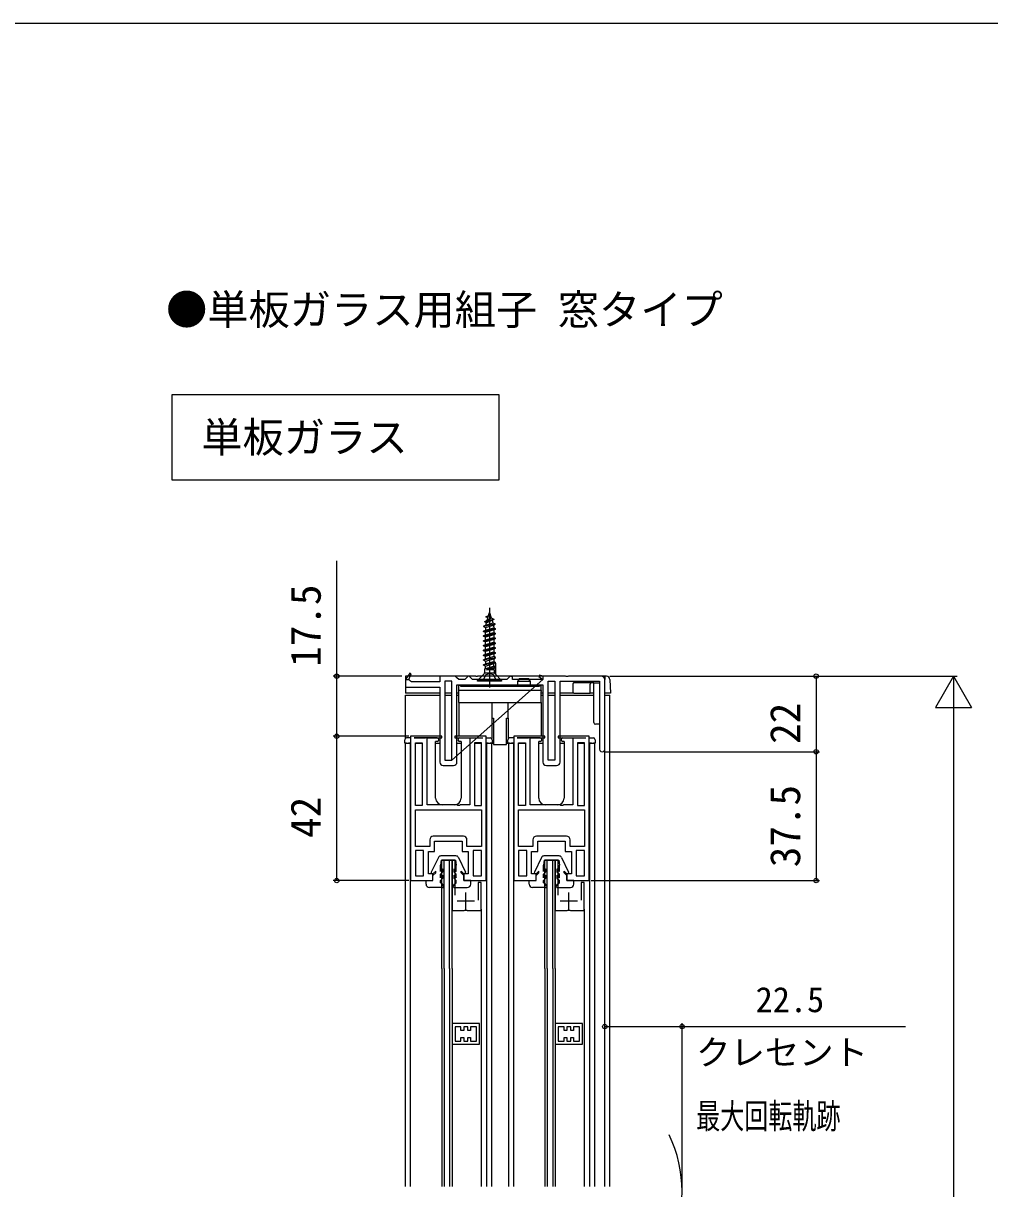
# Model space of a CAD drawing. Units: millimetres, scale not verified. Extents: x -525 to 525, y -782 to 777.
# Drawn here: x 0 to 281.2, y 408.3 to 747.5 of the extents above; entities that cross this region are included whole.
import ezdxf
from ezdxf.enums import TextEntityAlignment as Align

# ---------------------------------------------------------------- set-up
doc = ezdxf.new("R2010")
doc.units = ezdxf.units.MM
doc.header["$LTSCALE"] = 4
for name, color, linetype in [('0-1_USER1', 3, 'Continuous'), ('0-2_YKK_11', 7, 'Continuous'), ('0-3_YKK_12', 2, 'Continuous'), ('0-4_YKK_13', 4, 'Continuous'), ('0-6_YKK_D', 6, 'Continuous'), ('0-7_YKK_ZWAK', 7, 'Continuous')]:
    doc.layers.add(name, color=color, linetype=linetype)
doc.styles.add('ＭＳ ゴシック', font='')
doc.styles.get('ＭＳ ゴシック').set_extended_font_data('MS Gothic')

msp = doc.modelspace()

# ---------------------------------------------------------------- linework, layer by layer
at = {"layer": '0-1_USER1'}
msp.add_lwpolyline([(43.317, 639.485), (138.317, 639.485), (138.317, 614.485), (43.317, 614.485)], close=True, dxfattribs=at)
at = {"layer": '0-2_YKK_11'}
for p, q in [((111.181, 556.5), (112.187, 556.5)), ((124.681, 533), (151.181, 556.5)), ((151.181, 557.5), (151.181, 556.5)), ((169.181, 536.25), (169.181, 556.5)), ((113.679, 539.5), (116.979, 539.5)), ((130.379, 539.5), (133.679, 539.5)), ((143.68, 539.5), (146.98, 539.5)), ((160.38, 539.5), (163.68, 539.5)), ((122.181, 531.5), (125.181, 531.5)), ((152.181, 531.5), (155.181, 531.5)), ((128.079, 510.9), (119.279, 510.9)), ((158.08, 510.9), (149.28, 510.9)), ((131.233, 491.978), (126.233, 491.978)), ((128.733, 489.478), (128.733, 494.478)), ((161.233, 491.978), (156.233, 491.978)), ((158.733, 489.478), (158.733, 494.478))]:
    msp.add_line(p, q, dxfattribs=at)
for points in [[(151.181, 557.5), (150.163, 557.801), (149.953, 557.369), (151.181, 556.5), (142.381, 556.5), (142.381, 557.5), (141.681, 557.5), (141.181, 557), (140.681, 556.5), (130.681, 556.5), (130.181, 557), (129.681, 557.5), (129.481, 557.5), (128.981, 557), (128.481, 556.5), (126.681, 556.5), (126.181, 557), (125.681, 557.5), (121.181, 557.5), (121.181, 555.8), (112.981, 555.8), (112.683, 556.062), (112.187, 556.5), (112.181, 556.5), (112.871, 558.177), (112.435, 558.407), (111.181, 556.5), (111.181, 554.3), (121.181, 554.3), (121.181, 532.5)], [(168.181, 557.5), (158.639, 557.5), (158.456, 557.38), (157.906, 557.38), (157.722, 557.5), (151.181, 557.5)], [(126.181, 532.5), (126.181, 555), (151.181, 555), (151.181, 532.5)], [(156.181, 532.5), (156.181, 556), (167.681, 556), (167.681, 536.25)], [(114.079, 518.6), (133.279, 518.6), (133.279, 507.9), (129.079, 507.9), (129.079, 509.9)], [(118.279, 509.9), (118.279, 507.9), (114.079, 507.9), (114.079, 518.6)], [(144.08, 518.6), (163.28, 518.6), (163.28, 507.9), (159.08, 507.9), (159.08, 509.9)], [(148.28, 509.9), (148.28, 507.9), (144.08, 507.9), (144.08, 518.6)], [(125.633, 493.727), (125.633, 503.978), (124.733, 503.978), (124.733, 489.278), (128.275, 489.278), (128.458, 489.398), (129.008, 489.398), (129.191, 489.278), (133.233, 489.278), (133.233, 497.478), (132.333, 497.478), (132.333, 492.278)], [(155.633, 493.727), (155.633, 503.978), (154.733, 503.978), (154.733, 489.278), (158.275, 489.278), (158.458, 489.398), (159.008, 489.398), (159.192, 489.278), (163.233, 489.278), (163.233, 497.478), (162.333, 497.478), (162.333, 492.278)]]:
    msp.add_lwpolyline(points, dxfattribs=at)
for points in [[(124.681, 533), (124.681, 556), (122.681, 556), (122.681, 533)], [(152.681, 533), (152.681, 556), (154.681, 556), (154.681, 533)], [(112.679, 540), (112.679, 498), (119.179, 498), (119.179, 500), (117.879, 500), (117.879, 506.5), (119.679, 506.5), (119.679, 509.5), (127.679, 509.5), (127.679, 506.5), (129.479, 506.5), (129.479, 500), (128.179, 500), (128.179, 498), (134.679, 498), (134.679, 540), (133.679, 540), (125.579, 540), (125.579, 539.5), (129.879, 539.5), (129.879, 520), (127.138, 520), (126.954, 519.88), (126.404, 519.88), (126.221, 520), (117.479, 520), (117.479, 539.5), (121.779, 539.5), (121.779, 540), (113.679, 540)], [(142.68, 540), (142.68, 498), (149.18, 498), (149.18, 500), (147.88, 500), (147.88, 506.5), (149.68, 506.5), (149.68, 509.5), (157.68, 509.5), (157.68, 506.5), (159.48, 506.5), (159.48, 500), (158.18, 500), (158.18, 498), (164.68, 498), (164.68, 540), (163.68, 540), (155.58, 540), (155.58, 539.5), (159.88, 539.5), (159.88, 520), (157.138, 520), (156.955, 519.88), (156.405, 519.88), (156.222, 520), (147.48, 520), (147.48, 539.5), (151.78, 539.5), (151.78, 540), (143.68, 540)], [(114.079, 519.8), (114.079, 538.1), (116.079, 538.1), (116.079, 519.8)], [(133.279, 519.8), (133.279, 538.1), (131.279, 538.1), (131.279, 519.8)], [(144.08, 519.8), (144.08, 538.1), (146.08, 538.1), (146.08, 519.8)], [(163.28, 519.8), (163.28, 538.1), (161.28, 538.1), (161.28, 519.8)], [(116.479, 499.4), (116.479, 506.7), (114.079, 506.7), (114.079, 499.4)], [(133.279, 499.4), (133.279, 506.7), (130.879, 506.7), (130.879, 499.4)], [(146.48, 499.4), (146.48, 506.7), (144.08, 506.7), (144.08, 499.4)], [(163.28, 499.4), (163.28, 506.7), (160.88, 506.7), (160.88, 499.4)], [(132.733, 456.361), (124.733, 456.361), (124.733, 450.361), (132.733, 450.361)], [(125.633, 455.461), (125.633, 451.261), (127.333, 451.261), (127.333, 452.361), (128.133, 452.361), (128.133, 451.261), (129.333, 451.261), (129.333, 452.361), (130.133, 452.361), (130.133, 451.261), (131.833, 451.261), (131.833, 455.461), (130.133, 455.461), (130.133, 454.361), (129.333, 454.361), (129.333, 455.461), (128.133, 455.461), (128.133, 454.361), (127.333, 454.361), (127.333, 455.461)], [(162.733, 456.361), (154.733, 456.361), (154.733, 450.361), (162.733, 450.361)], [(155.633, 455.461), (155.633, 451.261), (157.333, 451.261), (157.333, 452.361), (158.133, 452.361), (158.133, 451.261), (159.333, 451.261), (159.333, 452.361), (160.133, 452.361), (160.133, 451.261), (161.833, 451.261), (161.833, 455.461), (160.133, 455.461), (160.133, 454.361), (159.333, 454.361), (159.333, 455.461), (158.133, 455.461), (158.133, 454.361), (157.333, 454.361), (157.333, 455.461)]]:
    msp.add_lwpolyline(points, close=True, dxfattribs=at)
for centre, radius, start, end in [((168.181, 556.5), 1, 0.00001, 89.99999), ((168.431, 536.25), 0.75, 179.99999, 0.00001), ((122.181, 532.5), 1, 180.00001, 269.99999), ((125.181, 532.5), 1, 270.00001, 359.99999), ((152.181, 532.5), 1, 180.00001, 269.99999), ((155.181, 532.5), 1, 270.00001, 359.99999), ((119.279, 509.9), 1, 90.00001, 179.99999), ((128.079, 509.9), 1, 0.00001, 89.99999), ((149.28, 509.9), 1, 90.00001, 179.99999), ((158.08, 509.9), 1, 0.00001, 89.99999)]:
    msp.add_arc(centre, radius, start, end, dxfattribs=at)
at = {"layer": '0-3_YKK_12'}
for p, q in [((111.181, 539.4), (111.181, 552)), ((111.181, 552), (121.181, 552)), ((122.681, 552), (124.681, 552)), ((126.181, 552), (126.681, 552)), ((150.681, 552), (151.181, 552)), ((152.681, 552), (154.681, 552)), ((156.181, 552), (165.981, 552)), ((169.181, 552), (170.681, 552)), ((169.181, 409), (169.181, 552)), ((170.681, 409), (170.681, 552)), ((134.78, 539.511), (134.78, 539.5)), ((142.595, 539.508), (142.595, 539.5)), ((110.98, 538), (112.68, 538)), ((111.181, 409), (111.181, 538)), ((112.581, 538), (112.581, 409)), ((114.28, 538), (115.88, 538)), ((119.98, 538), (121.181, 538)), ((126.181, 538), (127.38, 538)), ((131.48, 538), (133.08, 538)), ((134.68, 538), (136.781, 538)), ((134.78, 538), (134.781, 409)), ((136.18, 538), (136.181, 409)), ((140.581, 538), (142.68, 538)), ((141.195, 538), (141.195, 409)), ((142.595, 538), (142.595, 409)), ((144.28, 538), (145.88, 538)), ((149.981, 538), (151.181, 538)), ((156.181, 538), (157.381, 538)), ((161.48, 538), (163.08, 538)), ((164.68, 538), (166.195, 538)), ((164.78, 538), (164.78, 409)), ((166.195, 538), (166.195, 409)), ((124.733, 503.978), (121.733, 503.978)), ((121.733, 472.43), (121.733, 503.978)), ((122.433, 472.43), (122.433, 503.978)), ((124.033, 472.43), (124.033, 503.978)), ((124.733, 472.43), (124.733, 503.978)), ((154.733, 503.978), (151.733, 503.978)), ((151.733, 472.43), (151.733, 503.978)), ((152.433, 472.43), (152.433, 503.978)), ((154.033, 472.43), (154.033, 503.978)), ((154.733, 472.43), (154.733, 503.978)), ((133.233, 489.663), (133.233, 409)), ((163.233, 489.663), (163.233, 409)), ((121.733, 472.43), (121.733, 409)), ((122.433, 472.43), (122.433, 409)), ((124.033, 472.43), (124.033, 409)), ((124.733, 472.43), (124.733, 409)), ((151.733, 472.43), (151.733, 409)), ((152.433, 472.43), (152.433, 409)), ((154.033, 472.43), (154.033, 409)), ((154.733, 472.43), (154.733, 409))]:
    msp.add_line(p, q, dxfattribs=at)
msp.add_arc((153.695, 407.5), 37.999, 334.33293, 25.66707, dxfattribs=at)
at = {"layer": '0-4_YKK_13'}
for p, q in [((135.681, 577.354), (135.681, 554.219)), ((134.264, 573.407), (136.883, 574.107)), ((134.264, 573.307), (136.883, 574.007)), ((134.774, 573.041), (136.373, 573.741)), ((135.003, 573.792), (136.144, 574.492)), ((133.931, 572.007), (137.311, 572.707)), ((137.311, 572.607), (133.931, 571.907)), ((134.441, 571.641), (136.801, 572.341)), ((136.921, 571.832), (136.921, 571.572)), ((136.921, 570.941), (136.921, 570.172)), ((137.431, 571.207), (137.431, 571.307)), ((137.431, 569.807), (137.431, 569.907)), ((136.921, 569.541), (136.921, 568.772)), ((136.921, 568.141), (136.921, 567.372)), ((136.921, 566.741), (136.921, 565.972)), ((137.431, 568.407), (137.431, 568.507)), ((137.431, 567.007), (137.431, 567.107)), ((136.921, 565.341), (136.921, 564.572)), ((136.921, 563.941), (136.921, 563.172)), ((137.431, 565.607), (137.431, 565.707)), ((137.431, 564.207), (137.431, 564.307)), ((134.281, 559.589), (137.394, 560.126)), ((134.441, 560.441), (136.921, 561.141)), ((134.441, 559.672), (136.921, 560.372)), ((135.558, 559.357), (136.921, 559.741)), ((136.921, 562.541), (136.921, 561.772)), ((137.431, 562.807), (137.431, 562.907)), ((137.431, 561.407), (137.431, 561.507)), ((137.431, 561.301), (137.431, 558.172)), ((111.181, 557.5), (111.181, 552.5)), ((131.681, 557.5), (111.181, 557.5)), ((131.681, 557.5), (132.181, 557.5)), ((134.046, 558.123), (132.181, 556.257)), ((141.881, 557.5), (132.181, 557.5)), ((137.081, 558.357), (134.281, 558.357)), ((139.181, 556.257), (137.315, 558.123)), ((141.881, 557.5), (142.381, 557.5)), ((157.681, 557.5), (142.381, 557.5)), ((144.331, 556.8), (143.831, 555.934)), ((144.331, 556.8), (147.031, 556.8)), ((147.531, 555.934), (147.031, 556.8)), ((169.634, 557.5), (158.681, 557.5)), ((169.181, 556.998), (169.181, 556.5)), ((127.181, 554.8), (126.681, 554.8)), ((126.681, 553.054), (126.681, 553.3)), ((126.681, 549.8), (126.681, 553.054)), ((127.681, 555), (127.681, 554.6)), ((127.681, 555), (149.681, 555)), ((127.681, 554.6), (149.681, 554.6)), ((143.831, 555.934), (143.831, 555)), ((147.531, 555.934), (143.831, 555.934)), ((147.531, 555), (147.531, 555.934)), ((149.681, 555), (149.681, 554.6)), ((150.181, 554.8), (150.181, 554.6)), ((150.681, 554.8), (150.181, 554.8)), ((150.681, 553.3), (150.681, 554.8)), ((150.681, 553.3), (150.681, 553.054)), ((150.681, 549.8), (150.681, 553.054)), ((165.981, 555.5), (160.1, 555.5)), ((164.981, 552.5), (164.981, 555.2)), ((166.481, 555.5), (167.681, 555.5)), ((121.181, 552.5), (111.181, 552.5)), ((124.681, 552.5), (122.681, 552.5)), ((126.681, 552.5), (126.181, 552.5)), ((126.681, 549.8), (136.381, 549.8)), ((126.681, 549.8), (126.681, 540)), ((136.381, 549.8), (140.981, 549.8)), ((136.381, 545.3), (136.381, 549.8)), ((140.981, 549.8), (150.681, 549.8)), ((140.981, 549.8), (140.981, 545.3)), ((151.181, 552.5), (150.681, 552.5)), ((150.681, 549.8), (150.681, 540)), ((154.681, 552.5), (152.681, 552.5)), ((159.581, 552.5), (156.181, 552.5)), ((160.181, 552.5), (159.881, 552.5)), ((160.181, 552.5), (164.981, 552.5)), ((165.981, 552.5), (164.981, 552.5)), ((169.681, 552.5), (169.181, 552.5)), ((170.382, 552.5), (169.681, 552.5)), ((136.381, 545.3), (136.781, 545.3)), ((136.781, 545.3), (136.781, 537.6)), ((140.581, 545.3), (140.981, 545.3)), ((140.581, 537.6), (140.581, 545.3)), ((167.681, 543.5), (166.481, 543.5)), ((112.68, 539.5), (111.48, 539.5)), ((120.405, 539.5), (113.68, 539.5)), ((126.955, 539.5), (133.68, 539.5)), ((134.68, 539.5), (135.88, 539.5)), ((142.68, 539.5), (141.481, 539.5)), ((150.406, 539.5), (143.68, 539.5)), ((156.956, 539.5), (163.68, 539.5)), ((164.68, 539.5), (165.881, 539.5)), ((110.98, 538), (110.98, 539)), ((111.48, 538), (110.98, 538)), ((111.48, 538), (112.08, 538)), ((112.68, 538), (112.08, 538)), ((120.405, 538.5), (119.98, 538.5)), ((119.98, 522), (119.98, 538.5)), ((127.38, 538.5), (126.955, 538.5)), ((127.38, 538.5), (127.38, 522)), ((135.28, 538), (134.68, 538)), ((135.28, 538), (135.88, 538)), ((136.781, 537.6), (140.581, 537.6)), ((140.981, 538), (140.981, 539)), ((141.481, 538), (140.981, 538)), ((141.481, 538), (142.081, 538)), ((142.68, 538), (142.081, 538)), ((150.406, 538.5), (149.981, 538.5)), ((149.981, 522), (149.981, 538.5)), ((157.381, 538.5), (156.956, 538.5)), ((157.381, 538.5), (157.381, 522)), ((165.281, 538), (164.68, 538)), ((165.281, 538), (165.881, 538)), ((125.38, 520), (121.98, 520)), ((155.381, 520), (151.981, 520)), ((120.766, 504.722), (118.712, 500.407)), ((121.583, 503.978), (121.383, 502.478)), ((121.383, 500.665), (121.383, 502.478)), ((125.878, 505.178), (121.488, 505.178)), ((121.583, 503.978), (125.783, 503.978)), ((125.783, 503.978), (125.983, 502.478)), ((125.983, 500.665), (125.983, 502.478)), ((126.6, 504.722), (128.654, 500.407)), ((150.766, 504.722), (148.713, 500.407)), ((151.583, 503.978), (151.383, 502.478)), ((151.383, 500.665), (151.383, 502.478)), ((155.878, 505.178), (151.489, 505.178)), ((151.583, 503.978), (155.783, 503.978)), ((155.783, 503.978), (155.983, 502.478)), ((155.983, 500.665), (155.983, 502.478)), ((156.601, 504.722), (158.654, 500.407)), ((119.183, 499.978), (118.983, 499.978)), ((119.983, 500.778), (119.183, 499.978)), ((119.983, 500.278), (119.183, 499.478)), ((119.183, 497.978), (119.183, 499.478)), ((119.983, 500.278), (119.983, 500.778)), ((122.083, 501.365), (121.383, 500.665)), ((122.083, 500.517), (121.383, 499.817)), ((121.383, 498.827), (121.383, 499.817)), ((122.083, 499.527), (121.383, 498.827)), ((122.083, 498.678), (121.383, 497.978)), ((122.083, 501.365), (122.083, 500.517)), ((122.083, 499.527), (122.083, 498.678)), ((125.283, 501.365), (125.283, 500.517)), ((125.283, 501.365), (125.983, 500.665)), ((125.283, 500.517), (125.983, 499.817)), ((125.283, 499.527), (125.983, 498.827)), ((125.283, 499.527), (125.283, 498.678)), ((125.283, 498.678), (125.983, 497.978)), ((125.983, 498.827), (125.983, 499.817)), ((127.383, 500.278), (127.383, 500.778)), ((127.383, 500.778), (128.183, 499.978)), ((127.383, 500.278), (128.183, 499.478)), ((128.183, 499.978), (128.383, 499.978)), ((128.183, 497.978), (128.183, 499.478)), ((149.183, 499.978), (148.983, 499.978)), ((149.983, 500.778), (149.183, 499.978)), ((149.983, 500.278), (149.183, 499.478)), ((149.183, 497.978), (149.183, 499.478)), ((149.983, 500.278), (149.983, 500.778)), ((152.083, 501.365), (151.383, 500.665)), ((152.083, 500.517), (151.383, 499.817)), ((151.383, 498.827), (151.383, 499.817)), ((152.083, 499.527), (151.383, 498.827)), ((152.083, 498.678), (151.383, 497.978)), ((152.083, 501.365), (152.083, 500.517)), ((152.083, 499.527), (152.083, 498.678)), ((155.283, 501.365), (155.283, 500.517)), ((155.283, 501.365), (155.983, 500.665)), ((155.283, 500.517), (155.983, 499.817)), ((155.283, 499.527), (155.983, 498.827)), ((155.283, 499.527), (155.283, 498.678)), ((155.283, 498.678), (155.983, 497.978)), ((155.983, 498.827), (155.983, 499.817)), ((157.383, 500.278), (157.383, 500.778)), ((157.383, 500.778), (158.183, 499.978)), ((157.383, 500.278), (158.183, 499.478)), ((158.183, 499.978), (158.383, 499.978)), ((158.183, 497.978), (158.183, 499.478)), ((117.183, 496.978), (117.183, 497.978)), ((117.183, 497.978), (119.183, 497.978)), ((121.983, 495.978), (118.183, 495.978)), ((121.383, 497.291), (121.383, 497.978)), ((121.925, 496.978), (121.383, 497.291)), ((122.243, 496.428), (121.925, 496.978)), ((125.123, 496.428), (125.441, 496.978)), ((125.383, 495.978), (129.183, 495.978)), ((125.441, 496.978), (125.983, 497.291)), ((125.983, 497.291), (125.983, 497.978)), ((130.183, 497.978), (128.183, 497.978)), ((130.183, 496.978), (130.183, 497.978)), ((147.183, 496.978), (147.183, 497.978)), ((147.183, 497.978), (149.183, 497.978)), ((151.983, 495.978), (148.183, 495.978)), ((151.383, 497.291), (151.383, 497.978)), ((151.926, 496.978), (151.383, 497.291)), ((152.243, 496.428), (151.926, 496.978)), ((155.124, 496.428), (155.441, 496.978)), ((155.383, 495.978), (159.183, 495.978)), ((155.441, 496.978), (155.983, 497.291)), ((155.983, 497.291), (155.983, 497.978)), ((160.183, 497.978), (158.183, 497.978)), ((160.183, 496.978), (160.183, 497.978))]:
    msp.add_line(p, q, dxfattribs=at)
for points in [[(134.548, 572.303), (134.774, 573.041), (134.264, 573.307), (134.264, 573.407), (135.003, 573.792), (135.681, 576.007), (136.144, 574.492), (136.883, 574.107), (136.883, 574.007), (136.373, 573.741), (136.633, 572.891), (134.441, 572.272), (133.931, 572.007), (133.931, 571.907), (134.441, 571.641), (134.441, 570.872)], [(135.202, 574.441), (134.692, 574.707), (134.692, 574.807), (135.431, 575.192)], [(134.441, 569.472), (134.441, 570.241), (133.931, 570.507), (133.931, 570.607), (134.441, 570.872), (136.921, 571.572), (137.431, 571.307), (133.931, 570.607)], [(133.931, 570.507), (137.431, 571.207), (136.921, 570.941), (134.441, 570.241)], [(134.441, 568.072), (134.441, 568.841), (133.931, 569.107), (133.931, 569.207), (134.441, 569.472), (136.921, 570.172), (137.431, 569.907), (133.931, 569.207)], [(136.886, 572.065), (136.801, 572.341), (137.311, 572.607), (137.311, 572.707), (136.633, 572.891)], [(133.931, 569.107), (137.431, 569.807), (136.921, 569.541), (134.441, 568.841)], [(134.441, 566.672), (134.441, 567.441), (133.931, 567.707), (133.931, 567.807), (134.441, 568.072), (136.921, 568.772), (137.431, 568.507), (133.931, 567.807)], [(133.931, 567.707), (137.431, 568.407), (136.921, 568.141), (134.441, 567.441)], [(134.441, 565.272), (134.441, 566.041), (133.931, 566.307), (133.931, 566.407), (134.441, 566.672), (136.921, 567.372), (137.431, 567.107), (133.931, 566.407)], [(133.931, 566.307), (137.431, 567.007), (136.921, 566.741), (134.441, 566.041)], [(134.441, 563.872), (134.441, 564.641), (133.931, 564.907), (133.931, 565.007), (134.441, 565.272), (136.921, 565.972), (137.431, 565.707), (133.931, 565.007)], [(133.931, 564.907), (137.431, 565.607), (136.921, 565.341), (134.441, 564.641)], [(134.441, 562.472), (134.441, 563.241), (133.931, 563.507), (133.931, 563.607), (134.441, 563.872), (136.921, 564.572), (137.431, 564.307), (133.931, 563.607)], [(133.931, 563.507), (137.431, 564.207), (136.921, 563.941), (134.441, 563.241)], [(134.441, 561.841), (136.921, 562.541), (137.431, 562.807), (133.931, 562.107), (133.931, 562.207), (137.431, 562.907), (136.921, 563.172), (134.441, 562.472), (133.931, 562.207)], [(133.931, 562.107), (134.441, 561.841), (134.441, 561.072)], [(134.281, 558.688), (134.281, 559.589), (134.441, 559.672), (134.441, 560.441), (133.931, 560.707), (133.931, 560.807), (134.441, 561.072), (136.921, 561.772), (137.431, 561.507), (133.931, 560.807)], [(137.326, 559.952), (137.394, 560.126), (136.921, 560.372), (136.921, 561.141), (137.431, 561.407), (133.931, 560.707)], [(137.081, 558.688), (137.081, 559.265), (136.921, 559.357), (134.741, 559.357), (137.326, 559.952), (136.921, 559.741), (136.921, 559.357)], [(137.781, 556.007), (136.826, 557.922), (135.681, 558.208), (134.536, 557.922), (133.581, 556.007)], [(170.632, 556.561), (170.881, 552.5), (170.382, 552.5)], [(150.681, 553.3), (126.681, 553.3), (126.681, 554.8)], [(127.181, 554.8), (127.181, 554.6), (150.181, 554.6)], [(159.881, 555.2), (159.881, 552.5), (159.581, 552.5)], [(165.981, 544), (165.981, 555.5), (166.481, 555.5)], [(136.381, 545.3), (136.281, 545.3), (136.281, 539.299)], [(140.981, 545.3), (141.081, 545.3), (141.081, 539.3)], [(136.38, 539), (136.38, 538), (135.88, 538)], [(166.381, 539), (166.381, 538), (165.881, 538)]]:
    msp.add_lwpolyline(points, dxfattribs=at)
msp.add_lwpolyline([(139.181, 556.257), (139.181, 556.007), (132.181, 556.007), (132.181, 556.257)], close=True, dxfattribs=at)
for centre, radius, start, end in [((136.121, 571.832), 0.8, 359.99998, 16.99998), ((133.481, 558.688), 0.8, 314.99999, 359.99998), ((137.881, 558.688), 0.8, 180, 224.99999), ((169.681, 556.998), 0.5, 84.66158, 180), ((169.634, 556.5), 1, 84.66158, 90), ((169.634, 556.5), 1, 3.5, 84.66158), ((160.181, 555.2), 0.3, 90, 180), ((165.281, 555.2), 0.3, 90, 180), ((166.481, 544), 0.5, 180, 270), ((111.48, 539), 0.5, 90, 180), ((120.405, 539), 0.5, 0, 90), ((126.955, 539), 0.5, 90, 180), ((135.88, 539), 0.5, 0, 90), ((141.481, 539), 0.5, 90, 180), ((150.406, 539), 0.5, 0, 90), ((156.956, 539), 0.5, 90, 180), ((165.881, 539), 0.5, 0, 90), ((120.405, 539), 0.5, 270, 0), ((126.955, 539), 0.5, 180, 270), ((150.406, 539), 0.5, 270, 0), ((156.956, 539), 0.5, 180, 270), ((121.98, 522), 2, 180, 270), ((125.38, 522), 2, 270, 0), ((151.981, 522), 2, 180, 270), ((155.381, 522), 2, 270, 0), ((121.488, 504.378), 0.8, 90, 154.54685), ((125.878, 504.378), 0.8, 25.45315, 89.99891), ((151.489, 504.378), 0.8, 90, 154.54685), ((155.878, 504.378), 0.8, 25.45315, 89.99891), ((118.983, 500.278), 0.3, 154.54543, 270), ((128.383, 500.278), 0.3, 270, 25.45457), ((148.983, 500.278), 0.3, 154.54543, 270), ((158.383, 500.278), 0.3, 270, 25.45457), ((118.183, 496.978), 1, 180, 270), ((121.983, 496.278), 0.3, 270, 30.00076), ((125.383, 496.278), 0.3, 149.99924, 270), ((129.183, 496.978), 1, 269.99913, 0), ((148.183, 496.978), 1, 180, 270), ((151.983, 496.278), 0.3, 270, 30.00076), ((155.383, 496.278), 0.3, 149.99924, 270), ((159.183, 496.978), 1, 269.99913, 0)]:
    msp.add_arc(centre, radius, start, end, dxfattribs=at)
at = {"layer": '0-6_YKK_D'}
for p, q in [((110.181, 557.5), (90.181, 557.5)), ((170.634, 557.5), (271.681, 557.5)), ((171.681, 557.5), (231.681, 557.5)), ((230.681, 557.5), (230.681, 535.5)), ((270.681, 557.5), (265.431, 548.407)), ((270.681, 557.5), (275.931, 548.407)), ((270.681, 557.5), (270.681, 539.313)), ((265.431, 548.407), (275.931, 548.407)), ((270.681, 547), (270.681, 268.004)), ((112.179, 540), (90.181, 540)), ((112.179, 540), (90.181, 540)), ((91.181, 498), (91.181, 540)), ((169.431, 535.5), (231.681, 535.5)), ((169.431, 535.5), (231.681, 535.5)), ((230.681, 535.5), (230.681, 498)), ((112.179, 498), (90.181, 498)), ((165.18, 498), (231.681, 498)), ((191.693, 408.5), (191.693, 456.496))]:
    msp.add_line(p, q, dxfattribs=at)
for points in [[(91.181, 540), (91.181, 557.5), (91.181, 591.05)], [(169.193, 455.496), (191.693, 455.496), (256.7, 455.496)]]:
    msp.add_lwpolyline(points, dxfattribs=at)
for centre in [(91.181, 557.5), (230.681, 557.5), (91.181, 540), (91.181, 540), (230.681, 535.5), (230.681, 535.5), (91.181, 498), (230.681, 498), (169.193, 455.496), (191.693, 455.496)]:
    msp.add_circle(centre, 0.637, dxfattribs=at)
at = {"layer": '0-7_YKK_ZWAK'}
msp.add_line((-525, 747.5), (525, 747.5), dxfattribs=at)

# ---------------------------------------------------------------- texts
at = {"layer": '0-1_USER1', "style": 'ＭＳ ゴシック'}
for s, p in [('●単板ガラス用組子 窓タイプ', (41.534, 657.136)), ('単板ガラス', (51.799, 619.955))]:
    msp.add_text(s, height=8.798, dxfattribs=at).set_placement(p, align=Align.BOTTOM_LEFT)
at = {"layer": '0-6_YKK_D', "style": 'ＭＳ ゴシック'}
for s, p in [('17.5', (89.181, 560.209)), ('22', (228.681, 537.773)), ('37.5', (228.681, 501.886)), ('42', (89.181, 510.409))]:
    msp.add_text(s, height=8.798, rotation=90, dxfattribs=at).set_placement(p, align=Align.BOTTOM_LEFT)
for s, p in [('22.5', (213.086, 457.496)), ('クレセント', (195.756, 442.132))]:
    msp.add_text(s, height=7.331, dxfattribs=at).set_placement(p, align=Align.BOTTOM_LEFT)
at = {"layer": '0-6_YKK_D', "style": 'ＭＳ ゴシック', "width": 0.7}
msp.add_text('最大回転軌跡', height=7.331, dxfattribs=at).set_placement((195.78, 423.59), align=Align.BOTTOM_LEFT)

doc.saveas('drawing.dxf')
